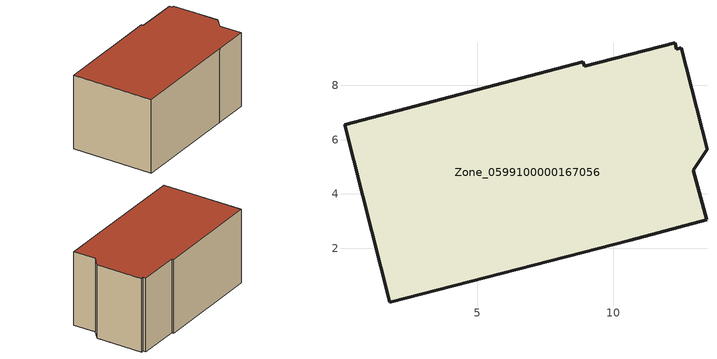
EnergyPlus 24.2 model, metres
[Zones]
Zone_0599100000167056
 floor ground (C_G): 0.1,6.56 8.89,8.87 8.94,8.7 12.29,9.57 12.33,9.34 12.51,9.38 13.45,5.66 12.95,4.87 13.44,3.06 10.62,2.3 1.77,0.01 z3.21
 wall outside (C_F): 10.62,2.3 13.44,3.06 12.95,4.87 13.45,5.66 12.51,9.38 12.33,9.34 12.29,9.57 8.94,8.7 8.89,8.87 0.1,6.56 1.77,0.01 10.62,2.3 z3.21:9.3
 roof outside (C_R): 13.45,5.66 12.51,9.38 12.33,9.34 12.29,9.57 8.94,8.7 8.89,8.87 0.1,6.56 1.77,0.01 10.62,2.3 13.44,3.06 12.95,4.87 z9.3
[BUILDING]
Pand.0599100000167056: North Axis=0; Terrain=City; Loads Convergence Tolerance Value=0.04; Temperature Convergence Tolerance Value=0.4; Solar Distribution=FullExterior; Maximum Number of Warmup Days=25; Minimum Number of Warmup Days=1
[Site:Location]
Rotterdam.The.Hague.AP_ZH_NLD Design_Conditions: Latitude=51.96; Longitude=4.45; Time Zone=1; Elevation=-4.5
[SITE:GROUNDTEMPERATURE:BUILDINGSURFACE]
18, 18, 18, 18, 18, 18, 18, 18, 18, 18, 18, 18
[MATERIAL] Thermal Absorptance=0.9; Solar Absorptance=0.7; Visible Absorptance=0.7
Name | Roughness | Thickness | Conductivity | Density | Specific Heat
G.TC.1946-1964 | MediumSmooth | 0.15 | 1 | 540 | 1210
F.TC.1946-1964 | Rough | 0.3 | 0.857143 | 1920 | 840
R.TC.1946-1964 | MediumRough | 0.2 | 0.235294 | 1500 | 1000
[CONSTRUCTION]
C_G: G.TC.1946-1964
C_F: F.TC.1946-1964
C_R: R.TC.1946-1964
[ZONE]
Zone_0599100000167056: Type=1; Multiplier=1; Ceiling Height=Autocalculate; Volume=Autocalculate; Floor Area=autocalculate; Part of Total Floor Area=Yes
[ZONEINFILTRATION:DESIGNFLOWRATE]
Infil_Zone_0599100000167056: Zone or ZoneList or Space or SpaceList=Zone_0599100000167056; Schedule=AlwaysOn; Design Flow Rate Calculation Method=Flow/Area; Flow Rate per Floor Area=0.003; Constant Term Coefficient=1; Temperature Term Coefficient=0; Velocity Term Coefficient=0; Velocity Squared Term Coefficient=0
[HVACTEMPLATE:ZONE:IDEALLOADSAIRSYSTEM]
Zone_0599100000167056: Maximum Heating Supply Air Temperature=50; Minimum Cooling Supply Air Temperature=13; Maximum Heating Supply Air Humidity Ratio=0.0156; Minimum Cooling Supply Air Humidity Ratio=0.0077; Heating Limit=NoLimit; Cooling Limit=NoLimit; Dehumidification Control Type=ConstantSensibleHeatRatio; Cooling Sensible Heat Ratio=0.7; Dehumidification Setpoint=60; Humidification Control Type=None; Humidification Setpoint=30; Outdoor Air Method=None; Outdoor Air Flow Rate per Person=0.00944; Outdoor Air Flow Rate per Zone Floor Area=0; Outdoor Air Flow Rate per Zone=0; Demand Controlled Ventilation Type=None; Outdoor Air Economizer Type=NoEconomizer; Heat Recovery Type=None; Sensible Heat Recovery Effectiveness=0.7; Latent Heat Recovery Effectiveness=0.65
[ZONECONTROL:THERMOSTAT]
ThermostatControl_Zone_0599100000167056: Zone or ZoneList=Zone_0599100000167056; Control Type Schedule=DualSetpointControlType; Control 1=Thermostat_Zone_0599100000167056; Temperature Difference Between Cutout And Setpoint=0
[THERMOSTATSETPOINT:DUALSETPOINT]
Thermostat_Zone_0599100000167056: Heating Setpoint Temperature Schedule=HeatingSetpoint_Zone_0599100000167056; Cooling Setpoint Temperature Schedule=CoolingSetpoint_Zone_0599100000167056
[SCHEDULE:COMPACT]
HeatingSetpoint_Zone_0599100000167056: Through: 12/31, For: AllDays, Until: 24:00, 21
CoolingSetpoint_Zone_0599100000167056: Through: 12/31, For: AllDays, Until: 24:00, 24
DualSetpointControlType: Through: 12/31, For: AllDays, Until: 24:00, 4
AlwaysOn: Through: 12/31, For: AllDays, Until: 24:00, 1
